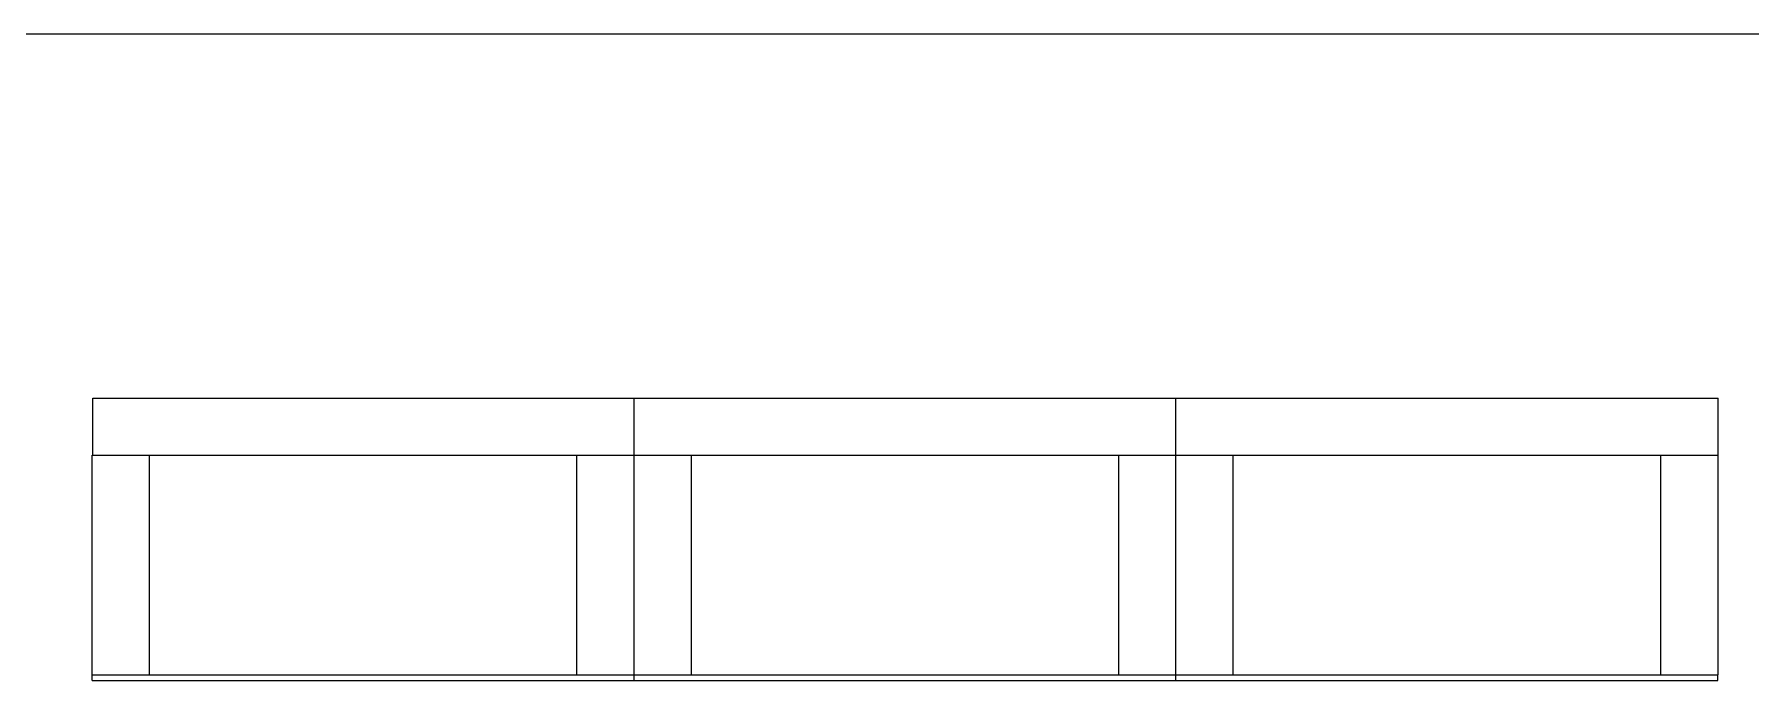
# Model space of a CAD drawing. Header units: millimetres. Extents: x -1283 to 2747, y -259 to 2557.
# Drawn here: x 679 to 1883, y 2104 to 2557 of the extents above; entities that cross this region are included whole.
import ezdxf

# ---------------------------------------------------------------- set-up
doc = ezdxf.new("R2010")
doc.units = ezdxf.units.MM
doc.header["$MEASUREMENT"] = 0
doc.layers.add('Domyślny', color=7, linetype='Continuous', true_color=0x000000)
doc.layers.add('Utwórz2D linie widoczne', color=7, linetype='Continuous', true_color=0x000000)

msp = doc.modelspace()

# ---------------------------------------------------------------- linework, layer by layer
at = {"layer": 'Domyślny', "color": 18, "lineweight": 15, "true_color": 0x000000}
msp.add_line((2743.2, 2557), (-1283.2, 2557), dxfattribs=at)
at = {"layer": 'Utwórz2D linie widoczne'}
for p, q in [((720.1, 2261.7), (720.1, 2301.7)), ((720.1, 2301.7), (720.2, 2301.7)), ((720.2, 2301.7), (720.4, 2301.7)), ((720.4, 2301.7), (720.8, 2301.7)), ((720.8, 2301.7), (721.3, 2301.7)), ((721.3, 2301.7), (721.9, 2301.7)), ((721.9, 2301.7), (722.6, 2301.7)), ((722.6, 2301.7), (723.4, 2301.7)), ((723.4, 2301.7), (724.1, 2301.7)), ((724.1, 2301.7), (1096, 2301.7)), ((1096, 2301.7), (1096.9, 2301.7)), ((1096.9, 2301.7), (1097.7, 2301.7)), ((1097.7, 2301.7), (1098.4, 2301.7)), ((1098.4, 2301.7), (1099, 2301.7)), ((1099, 2301.7), (1099.5, 2301.7)), ((1099.5, 2301.7), (1099.8, 2301.7)), ((1099.7, 2261.7), (1099.7, 2301.7)), ((1099.8, 2301.7), (1100.1, 2301.7)), ((1100.1, 2301.7), (1100.2, 2301.7)), ((1100.2, 2301.7), (1100.4, 2301.7)), ((1100.4, 2301.7), (1100.8, 2301.7)), ((1100.8, 2301.7), (1101.3, 2301.7)), ((1101.3, 2301.7), (1101.9, 2301.7)), ((1101.9, 2301.7), (1102.6, 2301.7)), ((1102.6, 2301.7), (1103.4, 2301.7)), ((1103.4, 2301.7), (1104.1, 2301.7)), ((1104.1, 2301.7), (1476, 2301.7)), ((1476, 2301.7), (1476.9, 2301.7)), ((1476.9, 2301.7), (1477.7, 2301.7)), ((1477.7, 2301.7), (1478.4, 2301.7)), ((1478.4, 2301.7), (1479, 2301.7)), ((1479, 2301.7), (1479.5, 2301.7)), ((1479.5, 2301.7), (1479.8, 2301.7)), ((1479.7, 2261.7), (1479.7, 2301.7)), ((1479.8, 2301.7), (1480.1, 2301.7)), ((1480.1, 2301.7), (1480.2, 2301.7)), ((1480.2, 2301.7), (1480.4, 2301.7)), ((1480.4, 2301.7), (1480.8, 2301.7)), ((1480.8, 2301.7), (1481.3, 2301.7)), ((1481.3, 2301.7), (1481.9, 2301.7)), ((1481.9, 2301.7), (1482.6, 2301.7)), ((1482.6, 2301.7), (1483.4, 2301.7)), ((1483.4, 2301.7), (1484.1, 2301.7)), ((1484.1, 2301.7), (1856.1, 2301.7)), ((1856.1, 2301.7), (1856.9, 2301.7)), ((1856.9, 2301.7), (1857.7, 2301.7)), ((1857.7, 2301.7), (1858.4, 2301.7)), ((1858.4, 2301.7), (1859, 2301.7)), ((1859, 2301.7), (1859.5, 2301.7)), ((1859.5, 2301.7), (1859.8, 2301.7)), ((1859.8, 2301.7), (1860.1, 2301.7)), ((1860.1, 2261.7), (1860.1, 2301.7)), ((719.7, 2107.6), (719.7, 2261.7)), ((719.7, 2261.7), (720.1, 2261.7)), ((720.1, 2261.7), (720.2, 2261.7)), ((720.2, 2261.7), (720.4, 2261.7)), ((720.4, 2261.7), (720.8, 2261.7)), ((720.8, 2261.7), (721.3, 2261.7)), ((721.3, 2261.7), (721.9, 2261.7)), ((721.9, 2261.7), (722.5, 2261.7)), ((722.6, 2261.7), (723.4, 2261.7)), ((723.4, 2261.7), (724.1, 2261.7)), ((724.1, 2261.7), (1096, 2261.7)), ((759.7, 2261.7), (759.7, 2107.6)), ((1059.7, 2107.6), (1059.7, 2261.7)), ((1096, 2261.7), (1096.9, 2261.7)), ((1096.9, 2261.7), (1097.7, 2261.7)), ((1097.7, 2261.7), (1098.4, 2261.7)), ((1098.4, 2261.7), (1099, 2261.7)), ((1099, 2261.7), (1099.5, 2261.7)), ((1099.5, 2261.7), (1099.8, 2261.7)), ((1099.7, 2107.6), (1099.7, 2261.7)), ((1099.8, 2261.7), (1100.1, 2261.7)), ((1100.1, 2261.7), (1100.2, 2261.7)), ((1100.2, 2261.7), (1100.4, 2261.7)), ((1100.4, 2261.7), (1100.8, 2261.7)), ((1100.8, 2261.7), (1101.3, 2261.7)), ((1101.3, 2261.7), (1101.9, 2261.7)), ((1101.9, 2261.7), (1102.6, 2261.7)), ((1102.6, 2261.7), (1103.4, 2261.7)), ((1103.4, 2261.7), (1104.1, 2261.7)), ((1104.1, 2261.7), (1476, 2261.7)), ((1139.7, 2261.7), (1139.7, 2107.6)), ((1439.7, 2107.6), (1439.7, 2261.7)), ((1476, 2261.7), (1476.9, 2261.7)), ((1476.9, 2261.7), (1477.7, 2261.7)), ((1477.7, 2261.7), (1478.4, 2261.7)), ((1478.4, 2261.7), (1479, 2261.7)), ((1479, 2261.7), (1479.5, 2261.7)), ((1479.5, 2261.7), (1479.8, 2261.7)), ((1479.7, 2107.6), (1479.7, 2261.7)), ((1479.8, 2261.7), (1480.1, 2261.7)), ((1480.1, 2261.7), (1480.2, 2261.7)), ((1480.2, 2261.7), (1480.4, 2261.7)), ((1480.4, 2261.7), (1480.8, 2261.7)), ((1480.8, 2261.7), (1481.3, 2261.7)), ((1481.3, 2261.7), (1481.9, 2261.7)), ((1481.9, 2261.7), (1482.6, 2261.7)), ((1482.6, 2261.7), (1483.4, 2261.7)), ((1483.4, 2261.7), (1484.1, 2261.7)), ((1484.1, 2261.7), (1856.1, 2261.7)), ((1519.7, 2261.7), (1519.7, 2107.6)), ((1819.7, 2107.6), (1819.7, 2261.7)), ((1856.1, 2261.7), (1856.9, 2261.7)), ((1856.9, 2261.7), (1857.7, 2261.7)), ((1857.7, 2261.7), (1858.4, 2261.7)), ((1858.4, 2261.7), (1859, 2261.7)), ((1859, 2261.7), (1859.5, 2261.7)), ((1859.5, 2261.7), (1859.8, 2261.7)), ((1859.7, 2261.7), (1859.7, 2107.6)), ((1859.8, 2261.7), (1860.1, 2261.7)), ((719.7, 2103.6), (719.7, 2107.6)), ((719.7, 2107.6), (719.7, 2107.6)), ((719.7, 2107.6), (720, 2107.6)), ((720, 2107.6), (720.4, 2107.6)), ((720.4, 2107.6), (720.9, 2107.6)), ((720.9, 2107.6), (721.5, 2107.6)), ((721.5, 2107.6), (722.2, 2107.6)), ((722.2, 2107.6), (723, 2107.6)), ((723, 2107.6), (723.7, 2107.6)), ((723.7, 2107.6), (1095.7, 2107.6)), ((1095.7, 2107.6), (1096.5, 2107.6)), ((1096.5, 2107.6), (1097.2, 2107.6)), ((1097.2, 2107.6), (1098, 2107.6)), ((1098, 2107.6), (1098.6, 2107.6)), ((1098.6, 2107.6), (1099.1, 2107.6)), ((1099.1, 2107.6), (1099.4, 2107.6)), ((1099.4, 2107.6), (1099.7, 2107.6)), ((1099.7, 2107.6), (1099.7, 2107.6)), ((1099.7, 2107.6), (1100, 2107.6)), ((1099.7, 2103.6), (1099.7, 2107.6)), ((1100, 2107.6), (1100.4, 2107.6)), ((1100.4, 2107.6), (1100.9, 2107.6)), ((1100.9, 2107.6), (1101.5, 2107.6)), ((1101.5, 2107.6), (1102.2, 2107.6)), ((1102.2, 2107.6), (1103, 2107.6)), ((1103, 2107.6), (1103.7, 2107.6)), ((1103.7, 2107.6), (1475.7, 2107.6)), ((1475.7, 2107.6), (1476.5, 2107.6)), ((1476.5, 2107.6), (1477.2, 2107.6)), ((1477.2, 2107.6), (1478, 2107.6)), ((1478, 2107.6), (1478.6, 2107.6)), ((1478.6, 2107.6), (1479.1, 2107.6)), ((1479.1, 2107.6), (1479.4, 2107.6)), ((1479.4, 2107.6), (1479.7, 2107.6)), ((1479.7, 2103.6), (1479.7, 2107.6)), ((1479.7, 2107.6), (1479.7, 2107.6)), ((1479.7, 2107.6), (1480, 2107.6)), ((1480, 2107.6), (1480.4, 2107.6)), ((1480.4, 2107.6), (1480.9, 2107.6)), ((1480.9, 2107.6), (1481.5, 2107.6)), ((1481.5, 2107.6), (1482.2, 2107.6)), ((1482.2, 2107.6), (1483, 2107.6)), ((1483, 2107.6), (1483.7, 2107.6)), ((1483.7, 2107.6), (1855.7, 2107.6)), ((1855.7, 2107.6), (1856.5, 2107.6)), ((1856.5, 2107.6), (1857.2, 2107.6)), ((1857.2, 2107.6), (1858, 2107.6)), ((1858, 2107.6), (1858.6, 2107.6)), ((1858.6, 2107.6), (1859.1, 2107.6)), ((1859.1, 2107.6), (1859.4, 2107.6)), ((1859.4, 2107.6), (1859.7, 2107.6)), ((1859.7, 2103.6), (1859.7, 2107.6)), ((719.7, 2103.6), (719.7, 2103.6)), ((719.7, 2103.6), (720, 2103.6)), ((720, 2103.6), (720.4, 2103.6)), ((720.4, 2103.6), (720.9, 2103.6)), ((720.9, 2103.6), (721.5, 2103.6)), ((721.5, 2103.6), (722.2, 2103.6)), ((722.2, 2103.6), (723, 2103.6)), ((723, 2103.6), (723.7, 2103.6)), ((723.7, 2103.6), (1095.7, 2103.6)), ((1095.7, 2103.6), (1096.5, 2103.6)), ((1096.5, 2103.6), (1097.2, 2103.6)), ((1097.2, 2103.6), (1098, 2103.6)), ((1098, 2103.6), (1098.6, 2103.6)), ((1098.6, 2103.6), (1099.1, 2103.6)), ((1099.1, 2103.6), (1099.4, 2103.6)), ((1099.4, 2103.6), (1099.7, 2103.6)), ((1099.7, 2103.6), (1099.7, 2103.6)), ((1099.7, 2103.6), (1100, 2103.6)), ((1100, 2103.6), (1100.4, 2103.6)), ((1100.4, 2103.6), (1100.9, 2103.6)), ((1100.9, 2103.6), (1101.5, 2103.6)), ((1101.5, 2103.6), (1102.2, 2103.6)), ((1102.2, 2103.6), (1103, 2103.6)), ((1103, 2103.6), (1103.7, 2103.6)), ((1103.7, 2103.6), (1475.7, 2103.6)), ((1475.7, 2103.6), (1476.5, 2103.6)), ((1476.5, 2103.6), (1477.2, 2103.6)), ((1477.2, 2103.6), (1478, 2103.6)), ((1478, 2103.6), (1478.6, 2103.6)), ((1478.6, 2103.6), (1479.1, 2103.6)), ((1479.1, 2103.6), (1479.4, 2103.6)), ((1479.4, 2103.6), (1479.7, 2103.6)), ((1479.7, 2103.6), (1479.7, 2103.6)), ((1479.7, 2103.6), (1480, 2103.6)), ((1480, 2103.6), (1480.4, 2103.6)), ((1480.4, 2103.6), (1480.9, 2103.6)), ((1480.9, 2103.6), (1481.5, 2103.6)), ((1481.5, 2103.6), (1482.2, 2103.6)), ((1482.2, 2103.6), (1483, 2103.6)), ((1483, 2103.6), (1483.7, 2103.6)), ((1483.7, 2103.6), (1855.7, 2103.6)), ((1855.7, 2103.6), (1856.5, 2103.6)), ((1856.5, 2103.6), (1857.2, 2103.6)), ((1857.2, 2103.6), (1858, 2103.6)), ((1858, 2103.6), (1858.6, 2103.6)), ((1858.6, 2103.6), (1859.1, 2103.6)), ((1859.1, 2103.6), (1859.4, 2103.6)), ((1859.4, 2103.6), (1859.7, 2103.6))]:
    msp.add_line(p, q, dxfattribs=at)

doc.saveas('drawing.dxf')
